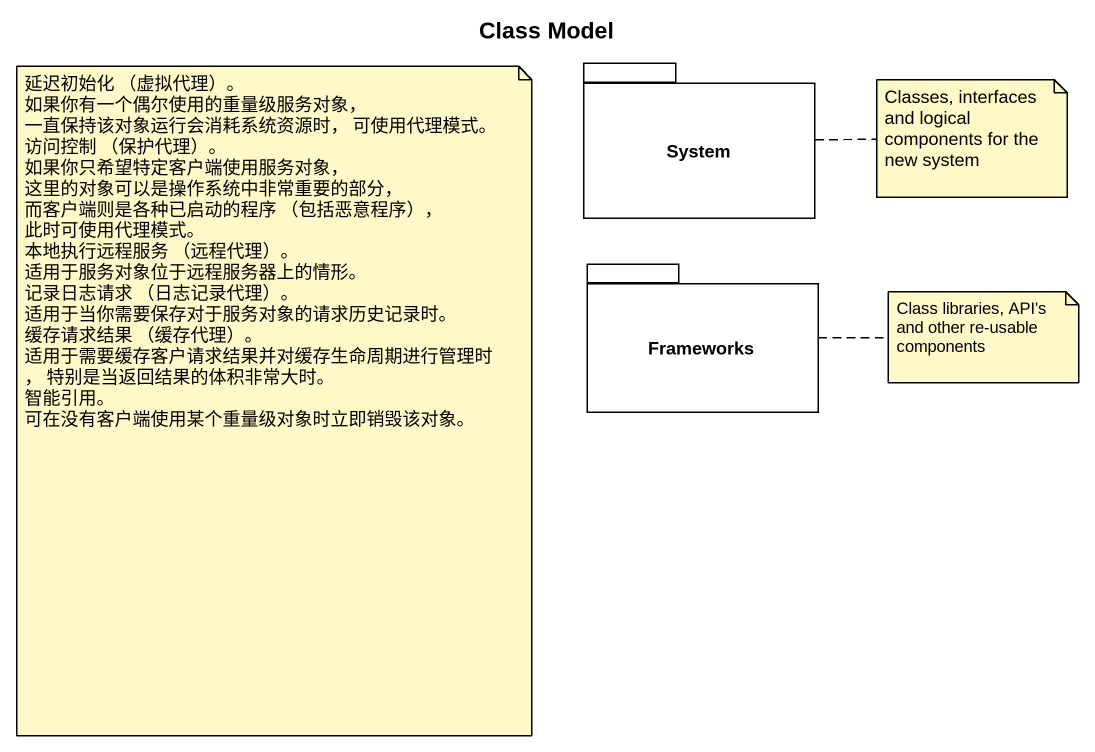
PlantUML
@startuml
title Class Model
package System {
}
package Frameworks {
}
note as N1
  延迟初始化 （虚拟代理）。 如果你有一个偶尔使用的重量级服务对象， 一直保持该对象运行会消耗系统资源时， 可使用代理模式。
  访问控制 （保护代理）。 如果你只希望特定客户端使用服务对象， 这里的对象可以是操作系统中非常重要的部分， 而客户端则是各种已启动的程序 （包括恶意程序）， 此时可使用代理模式。
  本地执行远程服务 （远程代理）。 适用于服务对象位于远程服务器上的情形。
  记录日志请求 （日志记录代理）。 适用于当你需要保存对于服务对象的请求历史记录时。
  缓存请求结果 （缓存代理）。 适用于需要缓存客户请求结果并对缓存生命周期进行管理时， 特别是当返回结果的体积非常大时。
  智能引用。 可在没有客户端使用某个重量级对象时立即销毁该对象。
end note
note right of System : Classes, interfaces and logical components for the new system
note right of Frameworks : Class libraries, API's and other re-usable components
@enduml
